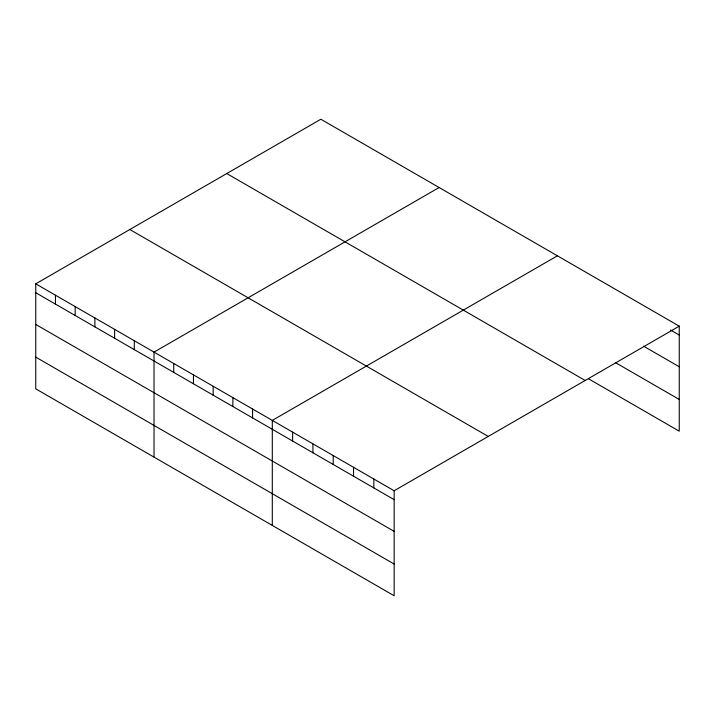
<?xml version="1.0" encoding="UTF-8"?>
<svg xmlns="http://www.w3.org/2000/svg" width="715" height="715" viewBox="0 0 715 715"><rect width="100%" height="100%" fill="white"/><g stroke="black" fill="none" stroke-linecap="round" stroke-linejoin="round"><path stroke-width="1.07" d="M35.75 283.828L394.153 490.758L394.153 595.765L35.75 388.844L35.75 283.828L320.847 119.235L679.25 326.156L679.25 431.172L588.338 378.682M439.117 187.518L154.02 352.12L154.02 457.126M557.396 255.809L272.299 420.402L272.299 525.409M394.153 490.758L679.25 326.156M670.545 330.026L679.25 335.058M643.464 346.114L679.25 366.768M615.418 362.594L679.25 399.453M226.762 173.548L585.165 380.478M129.835 229.515L488.238 436.436M35.75 292.73L394.153 499.651M35.75 324.44L394.153 531.37M35.75 357.125L394.153 564.046M373.847 479.032L373.847 487.925M353.541 467.306L353.541 476.199M333.226 455.58L333.226 464.473M312.92 443.854L312.92 452.747M292.605 432.128L292.605 441.021M252.583 409.025L252.583 417.918M232.876 397.638L232.876 406.54M213.159 386.261L213.159 395.154M193.452 374.883L193.452 383.776M173.736 363.497L173.736 372.39M134.313 340.733L134.313 349.635M114.597 329.356L114.597 338.249M94.889 317.978L94.889 326.871M75.173 306.592L75.173 315.485M55.466 295.215L55.466 304.107"/></g></svg>
